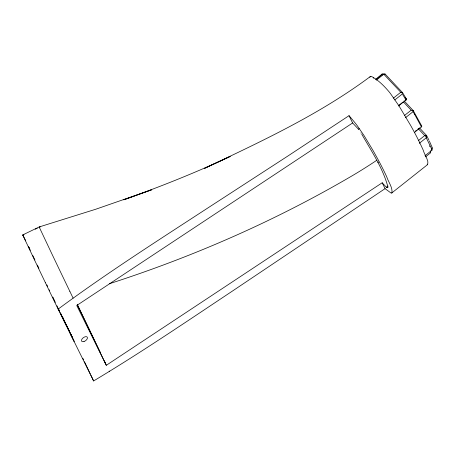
<?xml version="1.0" encoding="UTF-8"?>
<svg xmlns="http://www.w3.org/2000/svg" width="455" height="455" viewBox="0 0 455 455"><rect width="100%" height="100%" fill="white"/><g stroke="black" fill="none" stroke-linecap="round" stroke-linejoin="round"><path stroke-width="0.68" d="M429.401 141.13L432.136 147.369L432.011 150.065L431.556 149.769M425.488 156.89L430.356 153.028L430.794 150.645M431.363 148.307L426.272 137.791L426.619 135.516L419.436 127.866M404.097 100.845L413.282 110.622L421.785 126.092L421.444 126.911L414.34 132.541M405.399 117.743L413.1 111.646L413.282 110.622L411.178 110.178L403.483 101.983M369.875 77.27L370.256 76.531A40.512 5.545 51.6 0 1 371.542 76.48C378.321 80.08 383.906 85.756 388.877 91.557A14.321 1.962 51.6 0 1 390.447 93.542L399.007 105.924L410.666 125.489A211.04 28.892 51.6 0 1 415.085 133.577A206.945 28.329 51.6 0 1 418.179 139.566L420.977 145.299A251.717 34.461 51.6 0 1 423.406 150.588C423.901 153.733 430.003 162.19 427.182 164.511M421.785 126.092L421.137 126.757M424.959 155.758L431.983 150.195L431.676 149.092L432.25 147.92M387.848 187.523L387.933 187.369A28.034 3.839 51.6 0 0 387.984 187.204C383.019 168.145 371.428 151.231 361.788 134.219M398.506 105.998L406.4 99.651L406.542 99.173L402.504 92.558L385.135 74.063L382.029 74.051L375.642 79.38M376.103 79.659L382.416 74.228L385.135 74.063M377.849 162.554L378.514 162.014M427.717 164.505L391.618 193.085A23.592 3.23 51.6 0 1 390.737 192.818L385.078 188.643L382.177 182.779L106.305 365.302L76.741 305.493L352.619 122.969L358.631 129.362M376.359 80.125L383.804 74.233L400.775 92.268L402.504 92.558L402.26 93.309L401.776 92.655M393.376 98.132L400.775 92.268M394.803 99.946L402.328 93.98M398.54 105.594L402.874 102.165M404.535 115.445L411.178 110.178M415.438 131.063L416.541 130.187M417.65 129.311L418.754 128.435M418.247 140.709L424.731 135.573L426.619 135.516L428.974 140.265M419.311 143.302L426.272 137.791M358.546 129.237L359.257 128.685M387.996 186.004L386.397 187.238L382.177 182.779M385.078 188.643L233.193 290.557C187.045 321.247 141.175 352.471 93.611 380.949L58.115 309.133C105.901 273.756 156.054 241.736 205.831 209.277L287.941 155.98L349.019 115.684A17.899 2.451 51.6 0 1 350.515 117.373L355.167 122.987A17.756 2.429 51.6 0 1 357.238 125.677L364.063 135.607L372.554 149.695A198.994 27.243 51.6 0 1 374.169 152.533L377.212 158.021A228.023 31.219 51.6 0 1 382.672 168.418L383.542 170.159A247.878 33.932 51.6 0 1 386.744 176.864C388.348 182.006 392.949 187.688 391.869 193.051M370.507 76.406C319.615 114.364 261.722 141.272 204.596 168.322L230.19 156.463C195.502 172.775 159.819 186.868 123.749 199.813L151.634 189.815L95.624 209.277L39.227 226.943L22.756 234.917M405.598 100.089L405.917 99.89M406.076 99.787L406.542 99.173L405.115 97.654M23.967 234.683L22.938 235.184L25.742 240.854M35.262 229.178L37.316 228.177M387.671 187.648L387.688 187.642A17.267 2.366 51.6 0 1 386.869 187.505L386.397 187.238M109.263 283.772C194.512 256.245 276.936 220.118 354.144 174.623A448.266 374.238 -26.3 0 0 376.672 160.359M39.369 227.176L40.296 226.937M382.416 74.228L382.029 74.051L382.484 74.973M418.412 128.845L424.731 135.573M425.118 135.692L426.272 137.37M412.628 110.701L413.089 111.395M360.957 132.905L361.151 133.213M402.686 94.549L406.036 100.032M413.22 111.856L414.55 114.228M414.778 114.632L414.619 114.347M414.914 114.876L421.444 126.911M430.202 151.31L430.584 152.027M71.185 335.09L70.974 334.624L71.219 335.216M68.534 329.67L68.955 330.512M68.478 329.557L68.114 328.817M69.649 331.923L69.86 332.178M66.879 326.366L66.316 325.183M373.362 77.668L373.64 78.232M349.019 115.684L352.619 122.969M29.165 247.782L29.785 249.044M37.35 265.066L38.897 268.194M64.263 320.94L63.137 318.631L63.507 319.49M65.816 324.091L66.447 325.37M68.631 329.756L69.41 331.32M63.854 320.081L63.74 319.802L63.905 320.098M69.2 331.012L69.376 331.365M68.933 330.603L67.687 328.055M66.015 324.37L66.197 324.745M66.333 325.024L66.646 325.661M66.811 326.007L67.078 326.553L66.845 325.968M62.722 317.886L64.297 321.122L64.001 320.513M67.835 328.248L65.139 322.8M70.912 334.618L71.196 335.204M62.562 317.306L62.381 316.936L62.568 317.34M64.07 320.525L65.241 322.982M67.266 326.935L67.528 327.617M67.681 327.799L68.034 328.521M71.338 335.5L71.634 336.103M59.434 311.101L57.757 307.631M60.543 313.393L61.095 314.53M61.914 316.219L62.454 317.328M77.543 305.038L80.234 310.611M80.501 311.169L86.677 323.977A82.247 0.472 64.2 0 1 90.653 332.258M64.183 320.434L64.485 321.065M65.088 322.316L65.389 322.936M68.375 329.232L68.148 328.607M53.667 298.929L53.974 299.566M54.589 300.852L54.901 301.494M65.383 323.272L66.589 325.774L66.487 325.444M67.101 326.73L66.783 326.059M70.963 334.869L74.137 341.358L73.596 340.198M71.782 336.41L72.072 337.018M72.22 337.32L72.504 337.917M55.26 302.456L53.639 299.083M63.609 319.694L63.905 320.309M58.115 309.133L45.392 282.692M90.926 332.827L100.635 353.108M69.848 291.371L61.852 274.735A119.369 0.688 64.2 0 1 51.967 254.072L39.693 228.097A64.564 0.37 64.2 0 1 39.392 227.221M67.937 328.243L67.403 327.128M65.981 324.165L66.271 324.773M72.646 338.213L73.437 339.862M52.757 297.047L53.059 297.672M62.312 316.925L62.574 317.471L62.255 316.879M62.767 317.88L63.063 318.341M63.228 318.693L63.399 319.046M64.075 320.451L64.411 321.15M65.503 323.499L64.525 321.446L65.264 322.942L65.065 322.549M70.514 333.924L70.735 334.391M52.848 297.433L53.377 298.531M61.169 314.615L60.919 314.098M61.414 315.133L61.664 315.656M61.834 316.003L62.136 316.629M62.688 317.789L63.017 318.466M77.219 304.554L106.305 365.302M68.58 329.579L68.955 330.37M69.245 330.978L69.433 331.428M70.172 332.833L70.326 333.157M70.622 333.777L70.77 334.078M60.885 313.939L61.118 314.433M61.357 314.934L61.601 315.44M61.846 315.958L62.113 316.509M70.297 333.475L69.939 332.724M29.148 247.884L29.723 249.095M59.184 310.469L59.457 311.044M60.02 312.215L60.305 312.812M60.595 313.421L60.754 313.757M28.477 246.53L30.314 250.364M32.76 255.477L34.904 259.953M84.476 361.702L86.166 365.246M86.427 365.797L88.389 369.926M82.85 358.29L83.566 359.797M71.037 334.647L71.225 335.034M71.481 335.568L71.668 335.966M64.166 320.667L64.343 321.042L64.132 320.627M64.525 321.418L64.883 322.168M65.423 323.3L66.14 324.807M69.831 332.508L69.569 331.951M62.762 317.749L62.961 318.159M63.154 318.568L63.546 319.393M49.203 289.812L49.703 290.864M105.514 363.369L104.377 360.98M92.24 378.048L93.611 380.949M88.611 370.393L90.283 373.913M90.846 375.108L92.058 377.661M70.161 332.906L70.417 333.435M72.112 336.905L71.93 336.518L72.174 336.95M58.809 309.576L58.991 309.957M59.173 310.35L59.366 310.759M56.977 305.828L57.194 306.289M57.421 306.761L57.654 307.25M109.154 371.058L109.376 371.525M72.339 337.388L72.499 337.724L72.334 337.297M46.871 284.898L47.536 286.303M70.633 333.896L70.821 334.294M62.926 317.732L63.074 318.039M69.376 331.536L69.211 331.177M23.233 236.054L35.501 262.023A119.369 0.688 64.2 0 0 45.392 282.686M73.107 298.144A52.484 0.301 64.2 0 1 69.848 291.376M23.211 236.003A64.843 0.375 64.2 0 1 22.966 235.235M429.486 145.867A32.555 3.009 56.3 0 1 429.856 146.624M84.038 341.517A3.452 1.877 -36.6 0 0 87.229 337.132A3.452 1.877 -36.6 0 0 82.105 338.907A3.452 1.877 -36.6 0 0 84.038 341.517"/></g></svg>
